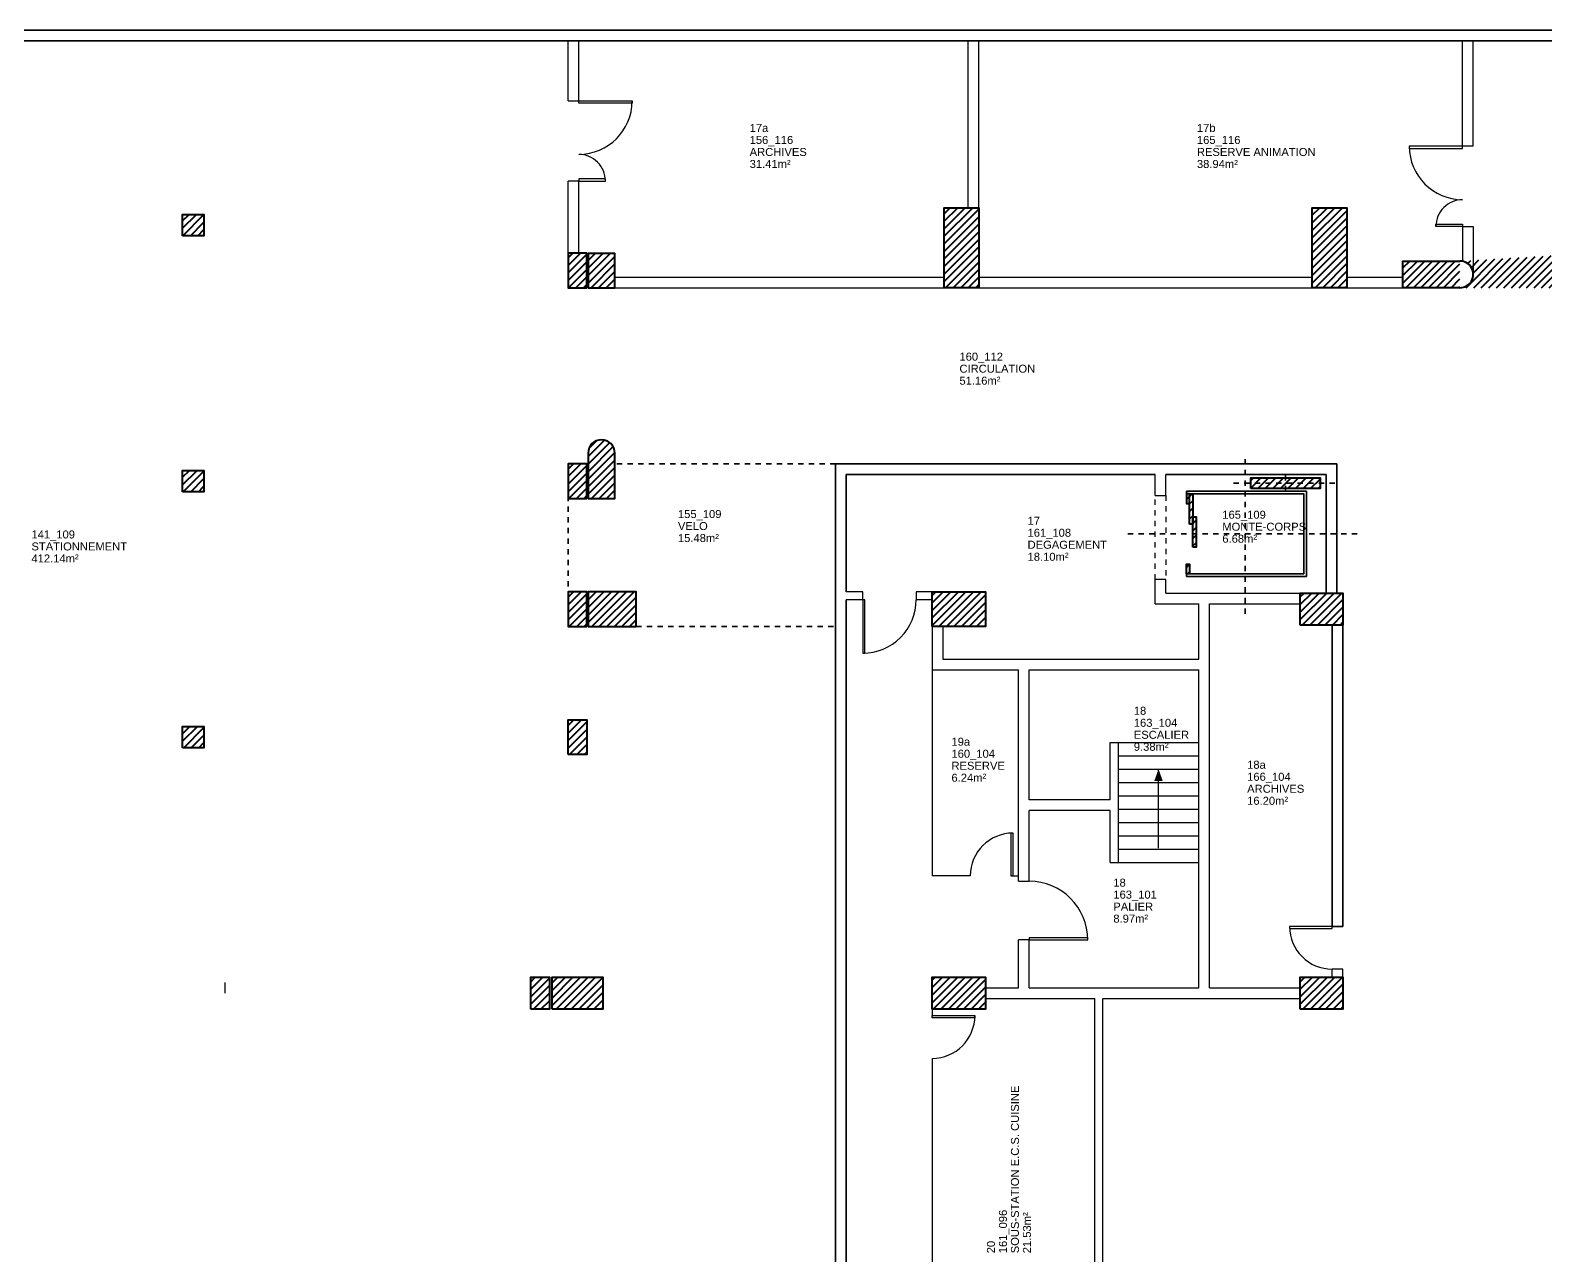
# Model space of a CAD drawing. Header units: metres. Extents: x -8 to 219, y -4 to 118.
# Drawn here: x 142.34 to 170.74, y 95.03 to 118 of the extents above; entities that cross this region are included whole.
import ezdxf

# ---------------------------------------------------------------- set-up
doc = ezdxf.new("R2010")
doc.units = ezdxf.units.M
doc.header["$LTSCALE"] = 0.1
doc.header["$MEASUREMENT"] = 0
doc.linetypes.add('CACHÉ', pattern=[0.25, 0.125, -0.125])
doc.linetypes.add('CONTINU', pattern=[0])
doc.layers.get('0').update_dxf_attribs({"linetype": 'CONTINUOUS'})
for name, color, linetype, lineweight in [('003 Murs porteurs', 7, 'CONTINUOUS', 35), ('A_MURS_STRU', 7, 'CONTINU', 40), ('A_PORT', 7, 'CONTINU', 0)]:
    doc.layers.add(name, color=color, linetype=linetype, lineweight=lineweight)
for name, color, linetype in [('005 Portes', 7, 'CONTINUOUS'), ('A_ACCÈS', 7, 'CONTINUOUS'), ('A_Etiqu_Local', 7, 'CONTINUOUS'), ('A_Etiqu_Local_ancien', 7, 'CONTINUOUS'), ('A_MUR_CLOI', 7, 'CONTINUOUS')]:
    doc.layers.add(name, color=color, linetype=linetype)
doc.styles.add('Attribut', font='arial.ttf')
pattern_1 = [(45, (109.5912127037004, 38.09946662848267), (-0.07071067811865475, 0.07071067811865477), [])]

# ---------------------------------------------------------------- blocks, each defined once
blk = doc.blocks.new('BROCASS-G42')
at = {"layer": '005 Portes', "color": 7, "linetype": 'Continuous'}
blk.add_lwpolyline([(49.650002, 61.429424), (50.450005, 61.429424), (50.450005, 61.389423), (49.650002, 61.389423)], close=True, dxfattribs=at)
at = {"layer": '005 Portes', "color": 3, "linetype": 'Continuous'}
blk.add_arc((49.650002, 61.429417), 0.800999, 270.000001, 359.999983, dxfattribs=at)
blk = doc.blocks.new('BROCASS-G43')
at = {"layer": '005 Portes', "color": 7, "linetype": 'Continuous'}
blk.add_lwpolyline([(51.46520200000001, 62.849998), (52.56520500000001, 62.849998), (52.56520500000001, 62.889999), (51.46520200000001, 62.889999)], close=True, dxfattribs=at)
at = {"layer": '005 Portes', "color": 3, "linetype": 'Continuous'}
blk.add_arc((51.46520200000001, 62.849998), 1.100002, 1.000000002804313e-05, 90.00000300000002, dxfattribs=at)
blk = doc.blocks.new('BROCASS-G44')
at = {"layer": '005 Portes', "color": 7, "linetype": 'Continuous'}
blk.add_lwpolyline([(51.16520300000001, 64.050003), (51.165218, 64.849998), (51.125217, 64.849998), (51.125202, 64.050003)], close=True, dxfattribs=at)
at = {"layer": '005 Portes', "color": 3, "linetype": 'Continuous'}
blk.add_arc((51.165195, 64.050003), 0.800999, 89.998889, 179.998871, dxfattribs=at)
blk = doc.blocks.new('BROCASS-G45')
at = {"layer": '005 Portes', "color": 7, "linetype": 'Continuous'}
blk.add_lwpolyline([(48.34935, 69.224998), (48.34935, 68.224991), (48.38935900000001, 68.224991), (48.38935900000001, 69.224998)], close=True, dxfattribs=at)
at = {"layer": '005 Portes', "color": 3, "linetype": 'Continuous'}
blk.add_arc((48.34935, 69.224998), 1, 270.000001, 1.000000002804313e-05, dxfattribs=at)
blk = doc.blocks.new('BROCASS-G46')
at = {"layer": '005 Portes', "color": 7, "linetype": 'Continuous'}
blk.add_lwpolyline([(43.025005, 78.574997), (44.025013, 78.574997), (44.025013, 78.534988), (43.025005, 78.534988)], close=True, dxfattribs=at)
at = {"layer": '005 Portes', "color": 3, "linetype": 'Continuous'}
blk.add_arc((43.025005, 78.574997), 1, 270.000028, 359.999983, dxfattribs=at)
blk = doc.blocks.new('BROCASS-G47')
at = {"layer": '005 Portes', "color": 7, "linetype": 'Continuous'}
blk.add_lwpolyline([(43.025005, 77.074997), (43.525005, 77.074997), (43.525005, 77.114998), (43.025005, 77.114998)], close=True, dxfattribs=at)
at = {"layer": '005 Portes', "color": 3, "linetype": 'Continuous'}
blk.add_arc((43.025005, 77.074997), 0.5, 359.999983, 90.000009, dxfattribs=at)
blk = doc.blocks.new('BROCASS-G113')
at = {"layer": '005 Portes', "color": 7, "linetype": 'Continuous'}
blk.add_lwpolyline([(57.149998, 63.10100600000001), (56.34999499999999, 63.10100600000001), (56.34999499999999, 63.061005), (57.149998, 63.061005)], close=True, dxfattribs=at)
at = {"layer": '005 Portes', "color": 3, "linetype": 'Continuous'}
blk.add_arc((57.149998, 63.100998), 0.800999, 180.000005, 270.000001, dxfattribs=at)
blk = doc.blocks.new('BROCASS-G116')
at = {"layer": '005 Portes', "color": 7, "linetype": 'Continuous'}
blk.add_lwpolyline([(59.59266700000001, 77.724998), (58.592659, 77.724998), (58.592659, 77.68499), (59.59266700000001, 77.68499)], close=True, dxfattribs=at)
at = {"layer": '005 Portes', "color": 3, "linetype": 'Continuous'}
blk.add_arc((59.59266700000001, 77.724998), 1, 180.000019, 269.999973, dxfattribs=at)
blk = doc.blocks.new('BROCASS-G117')
at = {"layer": '005 Portes', "color": 7, "linetype": 'Continuous'}
blk.add_lwpolyline([(59.59266700000001, 76.224998), (59.09266700000001, 76.224998), (59.09266700000001, 76.264999), (59.59266700000001, 76.264999)], close=True, dxfattribs=at)
at = {"layer": '005 Portes', "color": 3, "linetype": 'Continuous'}
blk.add_arc((59.59266700000001, 76.224998), 0.5, 89.999989, 180.000019, dxfattribs=at)
blk = doc.blocks.new('A_Etiqu_Local')
at = {"style": 'Attribut', "flags": 1}
for tag, p in [('CODE_HOPITAL', (-0.4463429027433705, 1.631968959218598)), ('CODE_SITE', (-0.4463429027433705, 1.406968959218589)), ('CODE_BATIMENT', (-0.4463429027433705, 1.181968959218581)), ('CODE_SECTEUR', (-0.4463429027433705, 0.9569689592185724)), ('CODE_ETAGE', (-0.4463429027433705, 0.731968959218564)), ('NOM_NORMALISE', (-0.4463429027433705, -0.8430310407814957)), ('SECTEUR_ACTIVITE', (-0.4463429027433705, -1.068031040781504)), ('VOLUME', (-0.4463429027433705, -1.518031040781521)), ('SOUS_SECTEUR_ACTIVITE', (-0.4463429027433705, -1.293031040781513)), ('SERVICE', (-0.4463429027433705, -1.74303104078153)), ('CODE_UG', (-0.4463429027433705, -1.968031040781538)), ('CODE_UA', (-0.4463429027433705, -2.193031040781547)), ('CODE_POLE', (-0.4463429027433705, -2.418031040781556)), ('OCCUPANT_EXTERNE', (-0.4463429027433705, -2.643031040781564)), ('DISPONIBILITE', (-0.4463429027433705, -2.868031040781573)), ('ACCES_HANDICAPES', (-0.4463429027433705, -3.093031040781581)), ('NATURE_SOL', (-0.4463429027433705, -3.31803104078159)), ('RISQUE_LABORATOIRE', (-0.4463429027433705, -3.543031040781598)), ('AMIANTE', (-0.4463429027433705, -3.768031040781606))]:
    blk.add_attdef(tag, p, '', height=0.1499999999999702, dxfattribs=at)
at = {"layer": 'A_Etiqu_Local', "style": 'Attribut'}
for tag, p in [('CODE_PIECE', (-0.4463429027433705, 0.2819689592185469)), ('NOM_USAGE', (-0.4463429027433705, 0.05696895921853837)), ('SURFACE', (-0.4463429027433705, -0.1680310407814702))]:
    blk.add_attdef(tag, p, '', height=0.1499999999999702, dxfattribs=at)
at = {"layer": 'A_Etiqu_Local_ancien', "style": 'Attribut'}
blk.add_attdef('CODE_PIECE_ANCIEN', (-0.4463429027433705, 0.5069689592185554), '', height=0.1499999999999702, dxfattribs=at)

msp = doc.modelspace()

# ---------------------------------------------------------------- hatches: boundary and pattern name
at = {"layer": 'A_MURS_STRU', "linetype": 'Continuous'}
h = msp.add_hatch(dxfattribs=at)
h.set_pattern_fill('ANSI31', color=8, scale=0.8, style=0)
h.set_pattern_definition(pattern_1)
h.paths.add_polyline_path([(145.1912107037004, 114.1494679270731), (145.1912107037004, 114.5494699270731), (145.5912127037004, 114.5494699270731), (145.5912127037004, 114.1494679270731)])
h.paths.add_polyline_path([(140.7912117037004, 114.1494679270731), (140.7912117037004, 114.5494699270731), (141.1912127037004, 114.5494699270731), (141.1912127037004, 114.1494679270731)])
h.paths.add_polyline_path([(145.1912107037004, 109.3494649270731), (145.1912107037004, 109.7494669270731), (145.5912127037004, 109.7494669270731), (145.5912127037004, 109.3494649270731)])
h.paths.add_polyline_path([(140.7912137037004, 109.3494649270731), (140.7912137037004, 109.7494669270731), (141.1912147037004, 109.7494669270731), (141.1912147037004, 109.3494649270731)])
h.paths.add_polyline_path([(145.1912107037004, 104.5494699270731), (145.1912107037004, 104.9494709270731), (145.5912127037004, 104.9494709270731), (145.5912127037004, 104.5494699270731)])
h.paths.add_polyline_path([(140.7912137037004, 104.5494699270731), (140.7912137037004, 104.9494709270731), (141.1912147037004, 104.9494709270731), (141.1912147037004, 104.5494699270731)])
h = msp.add_hatch(dxfattribs=at)
h.set_pattern_fill('ANSI31', color=8, scale=0.8, style=0)
h.set_pattern_definition(pattern_1)
h.paths.add_polyline_path([(159.4662127037004, 113.1744699270731), (159.4662127037004, 114.6744619270731), (160.1162067037004, 114.6744619270731), (160.1162067037004, 113.1744699270731)])
h.paths.add_polyline_path([(152.7662157037005, 113.1744699270731), (152.7662157037005, 113.8244629270731), (152.4162177037005, 113.8244629270731), (152.4162177037005, 113.1744699270731)])
h.paths.add_polyline_path([(152.4162137037004, 104.4244699270731), (152.4162137037004, 105.0744629270731), (152.7662117037004, 105.0744629270731), (152.7662117037004, 104.4244699270731)])
h.paths.add_polyline_path([(153.6912147037004, 106.8244709270731), (153.6912147037004, 107.4744649270731), (152.7912177037005, 107.4744649270731), (152.7912177037005, 106.8244709270731)])
h.paths.add_polyline_path([(152.7662157037005, 106.8244709270731), (152.7662157037005, 107.4744649270731), (152.4162177037005, 107.4744649270731), (152.4162177037005, 106.8244709270731)])
h.paths.add_polyline_path([(159.2412107037004, 106.8244709270731), (159.2412107037004, 107.4744649270731), (160.2412147037005, 107.4744649270731), (160.2412147037005, 106.8244709270731)])
h.paths.add_polyline_path([(152.7662157037005, 109.2244649270731), (152.7662157037005, 109.8744589270731), (152.4162177037005, 109.8744589270731), (152.4162177037005, 109.2244649270731)])
h.paths.add_polyline_path([(151.7162127037004, 99.64946392707313), (151.7162127037004, 100.2494629270731), (152.0662107037004, 100.2494629270731), (152.0662107037004, 99.64946392707313)])
h.paths.add_polyline_path([(152.1162107037004, 99.64946392707313), (152.1162107037004, 100.2494629270731), (153.0662107037004, 100.2494629270731), (153.0662107037004, 99.64946392707313)])
h.paths.add_polyline_path([(159.2412147037005, 99.64946392707313), (159.2412147037005, 100.2494629270731), (160.2412177037004, 100.2494629270731), (160.2412177037004, 99.64946392707313)])
h.paths.add_polyline_path([(152.7912177037005, 113.8244629270731), (152.7912177037005, 113.1744699270731), (153.2912097037004, 113.1744699270731), (153.2912097037004, 113.8244629270731)])
edge = h.paths.add_edge_path()
edge.add_arc((153.0412137037004, 110.0744559270731), 0.249996, 1.000000019220671e-05, 180.0000050000001)
edge.add_line((152.7912177037005, 110.0744559270731), (152.7912177037005, 109.2244649270731))
edge.add_line((152.7912177037005, 109.2244649270731), (153.2912097037004, 109.2244649270731))
edge.add_line((153.2912097037004, 109.2244649270731), (153.2912097037004, 110.0744559270731))
h = msp.add_hatch(dxfattribs=at)
h.set_pattern_fill('ANSI31', color=8, scale=0.8, style=0)
h.set_pattern_definition(pattern_1)
h.paths.add_polyline_path([(185.0378907037004, 114.4862299270731), (184.9647557037005, 113.8907169270731), (185.1632797037005, 113.8663409270731), (185.1876557037004, 114.0648349270731), (185.3861427037004, 114.0404749270731), (185.4105257037004, 114.2389759270731), (185.2120317037004, 114.2633599270731), (185.2363927037005, 114.4618689270731)])
h.paths.add_polyline_path([(183.7216907037004, 103.7667549270731), (183.6485777037005, 103.1712269270731), (183.8470947037004, 103.1468439270731), (183.8714557037004, 103.3453599270731), (184.0699647037004, 103.3209769270731), (184.0943407037005, 103.5195009270731), (183.8958317037004, 103.5438619270731), (183.9202147037005, 103.7423789270731)])
h.paths.add_polyline_path([(184.1604187037005, 107.3399049270731), (184.0872987037004, 106.7443849270731), (184.2858237037004, 106.7200089270731), (184.3101837037004, 106.9185109270731), (184.5086927037004, 106.8941349270731), (184.5330687037005, 107.0926519270731), (184.3345597037004, 107.1170199270731), (184.3589437037004, 107.3155369270731)])
h.paths.add_polyline_path([(184.5991477037005, 110.9130639270731), (184.5260267037004, 110.3175439270731), (184.7245517037005, 110.2931749270731), (184.7489197037004, 110.4916689270731), (184.9474137037004, 110.4673089270731), (184.9717977037004, 110.6658099270731), (184.7732887037004, 110.6901859270731), (184.7976717037004, 110.8886949270731)])
h.paths.add_polyline_path([(173.3912117037004, 113.1744699270731), (173.3912117037004, 113.8244629270731), (174.2912097037004, 113.8244629270731), (174.2912097037004, 113.1744699270731)], flags=17)
h.paths.add_polyline_path([(166.3662107037004, 113.1744699270731), (166.3662107037004, 114.6744619270731), (167.0162047037005, 114.6744619270731), (167.0162047037005, 113.1744699270731)])
h.paths.add_polyline_path([(165.2116657037004, 109.4085999270731), (165.2116657037004, 109.6086049270731), (166.5116687037005, 109.6086049270731), (166.5116687037005, 109.4085999270731)])
h.paths.add_polyline_path([(164.1275897037004, 108.3075489270731), (164.1275897037004, 108.8775559270731), (164.1875877037004, 108.8775559270731), (164.1875877037004, 108.3075489270731)])
h.paths.add_polyline_path([(173.3912117037004, 106.8244709270731), (173.3912117037004, 107.4744649270731), (174.2912097037004, 107.4744649270731), (174.2912097037004, 106.8244709270731)])
h.paths.add_polyline_path([(174.3162107037004, 106.8244709270731), (174.3162107037004, 107.4744649270731), (174.6662097037004, 107.4744649270731), (174.6662097037004, 106.8244709270731)])
h.paths.add_polyline_path([(166.1412077037004, 106.8494649270731), (166.1412077037004, 107.4494709270731), (166.9412107037004, 107.4494709270731), (166.9412107037004, 106.8494649270731)])
h.paths.add_polyline_path([(178.3162107037004, 106.8244709270731), (178.3162107037004, 107.4744649270731), (178.6662097037004, 107.4744649270731), (178.6662097037004, 106.8244709270731)])
h.paths.add_polyline_path([(182.8442417037004, 96.62041892707313), (182.7711217037004, 96.02489492707312), (182.9696227037005, 96.00051892707313), (182.9940067037004, 96.19902492707311), (183.1925077037004, 96.17465292707311), (183.2168687037004, 96.37316992707312), (183.0183827037004, 96.39754192707312), (183.0427587037004, 96.59604692707313)])
h.paths.add_polyline_path([(183.2829627037004, 100.1935929270731), (183.2098497037004, 99.59806492707312), (183.4083667037004, 99.57369292707313), (183.4327277037004, 99.77219792707311), (183.6312367037004, 99.74782592707314), (183.6556127037005, 99.94633892707313), (183.4571107037004, 99.97071092707313), (183.4814867037005, 100.1692169270731)])
h.paths.add_polyline_path([(174.3412127037004, 99.97446092707312), (174.3412127037004, 100.2744599270731), (174.6662097037004, 100.2744599270731), (174.6662097037004, 99.97446092707312)])
h.paths.add_polyline_path([(178.3162107037004, 99.62446692707312), (178.3162107037004, 100.2744599270731), (178.6662097037004, 100.2744599270731), (178.6662097037004, 99.62446692707312)])
h.paths.add_polyline_path([(174.3412127037004, 99.62446692707312), (174.3412127037004, 99.92446592707313), (174.6662097037004, 99.92446592707313), (174.6662097037004, 99.62446692707312)])
h.paths.add_polyline_path([(173.3912117037004, 99.62446692707312), (173.3912117037004, 100.2744599270731), (174.2912097037004, 100.2744599270731), (174.2912097037004, 99.62446692707312)])
h.paths.add_polyline_path([(166.1412077037004, 99.64946392707313), (166.1412077037004, 100.2494629270731), (166.9412107037004, 100.2494629270731), (166.9412107037004, 99.64946392707313)])
h.paths.add_polyline_path([(164.0075947037004, 109.3119589270731), (164.0075947037004, 109.1319659270731), (164.0675917037004, 109.1319659270731), (164.0675917037004, 109.3119589270731)])
h.paths.add_polyline_path([(164.0075947037004, 107.8119589270731), (164.0075947037004, 107.9919519270731), (164.0675917037004, 107.9919519270731), (164.0675917037004, 107.8119589270731)])
h.paths.add_polyline_path([(164.0675917037004, 108.7419519270731), (164.0675917037004, 109.3119589270731), (164.1275897037004, 109.3119589270731), (164.1275897037004, 108.7419519270731)])
edge = h.paths.add_edge_path()
edge.add_line((169.1338837037004, 113.1744769270731), (168.0662107037004, 113.1744699270731))
edge.add_line((168.0662107037004, 113.1744699270731), (168.0662107037004, 113.6744619270731))
edge.add_line((168.0662107037004, 113.6744619270731), (169.1338837037004, 113.6744619270731))
edge.add_line((174.6162067037004, 113.9994669270731), (174.6162067037004, 113.1744699270731))
edge.add_line((174.6162067037004, 113.1744699270731), (174.5662037037004, 113.1744699270731))
edge.add_arc((169.1338837037004, 113.4244699270731), 0.249996, 270.0000009999998, 450.0000030000002)

# ---------------------------------------------------------------- linework, layer by layer
at = {"layer": '003 Murs porteurs', "color": 8, "linetype": 'Continuous'}
for p, q in [((136.5278597037004, 117.9994669270731), (185.4692567037004, 117.9994669270731)), ((136.5912127037004, 117.7994539270731), (174.3662067037004, 117.7994539270731)), ((166.8272087037004, 109.8744589270731), (157.4272147037004, 109.8744589270731)), ((157.4272147037004, 92.72446892707313), (157.4272147037004, 109.8744589270731)), ((163.4239727037004, 109.6744539270731), (157.6272157037004, 109.6744539270731)), ((157.6272157037004, 107.4744649270731), (157.6272157037004, 109.6744539270731)), ((166.6272077037004, 109.6744539270731), (163.6239737037004, 109.6744539270731)), ((166.6272077037004, 109.6744539270731), (166.6272077037004, 107.4494709270731)), ((166.8272087037004, 109.8744589270731), (166.8272087037004, 107.4494709270731)), ((164.0075947037004, 109.3619619270731), (166.2575907037004, 109.3619619270731)), ((164.0075947037004, 109.3619619270731), (164.0075947037004, 109.3119589270731)), ((166.2575907037004, 109.3619619270731), (166.2575907037004, 107.7619559270731)), ((164.0075947037004, 107.7619559270731), (164.0075947037004, 107.8119589270731)), ((164.0075947037004, 107.7619559270731), (166.2575907037004, 107.7619559270731)), ((166.7412107037004, 101.2004709270731), (166.7412107037004, 106.8494649270731)), ((166.9412107037004, 101.2004709270731), (166.9412107037004, 106.8494649270731)), ((166.9412107037004, 101.2004709270731), (166.7412107037004, 101.2004709270731))]:
    msp.add_line(p, q, dxfattribs=at)
at = {"layer": '003 Murs porteurs', "color": 8, "linetype": 'CACHÉ'}
for p, q in [((165.1075927037004, 107.0619589270731), (165.1075927037004, 110.0619589270731)), ((152.4162177037005, 109.8744589270731), (152.4162177037005, 106.8244709270731)), ((157.4272147037004, 109.8744589270731), (153.2412217037004, 109.8744589270731)), ((165.8616637037005, 109.6586079270731), (165.8616637037005, 109.3585969270731)), ((164.8866647037004, 109.5086069270731), (166.8726687037004, 109.5086069270731)), ((162.9075957037005, 108.5619589270731), (167.3075897037004, 108.5619589270731)), ((153.6912147037004, 106.8244709270731), (157.4272147037004, 106.8244709270731))]:
    msp.add_line(p, q, dxfattribs=at)
at = {"layer": '003 Murs porteurs', "color": 8, "linetype": 'Continuous'}
for points in [[(164.0075947037004, 109.3119589270731), (166.2075917037004, 109.3119589270731), (166.2075917037004, 107.8119589270731), (164.0075947037004, 107.8119589270731)], [(157.6272157037004, 92.57446692707313), (157.6272157037004, 107.3244629270731)]]:
    msp.add_lwpolyline(points, dxfattribs=at)
at = {"layer": 'A_ACCÈS', "color": 8}
for p, q in [((162.7269317037004, 104.6494599270731), (164.2412147037005, 104.6494599270731)), ((162.7269317037004, 104.3994599270731), (164.2412147037005, 104.3994599270731)), ((162.7269317037004, 104.1494599270731), (164.2412147037005, 104.1494599270731)), ((163.4840732037137, 102.667710493296), (163.4840732037136, 104.1494599270731)), ((162.7269317037004, 103.8994599270731), (164.2412147037005, 103.8994599270731)), ((162.7269317037004, 103.6494599270731), (164.2412147037005, 103.6494599270731)), ((162.7269317037004, 103.3994599270731), (164.2412147037005, 103.3994599270731)), ((162.7269317037004, 103.1497269270731), (164.2412147037005, 103.1497269270731)), ((162.7269317037004, 102.8997269270731), (164.2412147037005, 102.8997269270731)), ((162.7269317037004, 102.6497269270731), (164.2412147037005, 102.6497269270731)), ((162.7269317037004, 102.3997269270731), (164.2412147037005, 102.3997269270731))]:
    msp.add_line(p, q, dxfattribs=at)
msp.add_lwpolyline([(163.4840732037005, 104.1494599270731, 0, 0.1613550585383492, 0), (163.4841362912223, 103.9247405355157, 0.1613550585383492, 0.1613550585383492, 0)], format="xyseb", dxfattribs=at)
at = {"layer": 'A_MUR_CLOI', "color": 8, "linetype": 'Continuous'}
for p, q in [((152.4162177037004, 116.6744619270731), (152.4162177037004, 117.7994539270731)), ((152.6162177037004, 116.6744619270731), (152.6162177037004, 117.7994539270731)), ((159.9162057037004, 114.6744619270731), (159.9162057037004, 117.7994539270731)), ((160.1162067037004, 114.6744619270731), (160.1162067037004, 117.7994539270731)), ((169.1838797037005, 115.8244629270731), (169.1838797037005, 117.7994539270731)), ((169.3838797037004, 115.8244629270731), (169.3838797037004, 117.7994539270731)), ((152.4162177037004, 116.6744619270731), (152.6162177037004, 116.6744619270731)), ((169.3838797037004, 115.8244629270731), (169.1838797037005, 115.8244629270731)), ((152.6162177037004, 115.1744619270731), (152.4162177037004, 115.1744619270731)), ((152.4162177037004, 113.8244629270731), (152.4162177037004, 115.1744619270731)), ((152.6162177037004, 113.8244629270731), (152.6162177037004, 115.1744619270731)), ((169.1838797037005, 114.3244629270731), (169.3838797037004, 114.3244629270731)), ((169.1838797037005, 114.3244629270731), (169.1838797037005, 113.6744619270731)), ((169.3838797037004, 114.3244629270731), (169.3838797037004, 113.4244699270731)), ((153.2912097037004, 113.3744669270731), (159.4662127037004, 113.3744669270731)), ((160.1162067037004, 113.3744669270731), (166.3662107037004, 113.3744669270731)), ((167.0162047037005, 113.3744669270731), (168.0662107037004, 113.3744669270731)), ((153.2912097037004, 113.1744699270731), (159.4662127037004, 113.1744699270731)), ((160.1162067037004, 113.1744699270731), (166.3662107037004, 113.1744699270731)), ((167.0162047037005, 113.1744699270731), (168.0662107037004, 113.1744699270731)), ((163.4239727037004, 109.2816849270731), (163.4239727037004, 109.6744539270731)), ((163.6239737037004, 109.2816849270731), (163.6239737037004, 109.6744539270731)), ((163.4239727037004, 109.2816849270731), (163.6239737037004, 109.2816849270731)), ((163.6239737037004, 107.7018669270731), (163.4239727037004, 107.7018669270731)), ((163.4239727037004, 107.2494669270731), (163.4239727037004, 107.7018669270731)), ((163.6239737037004, 107.4494709270731), (163.6239737037004, 107.7018669270731)), ((157.9405627037004, 107.4744649270731), (157.6272157037004, 107.4744649270731)), ((157.9405627037004, 107.3244629270731), (157.9405627037004, 107.4744649270731)), ((159.2412107037004, 107.4744649270731), (158.9405627037004, 107.4744649270731)), ((158.9405627037004, 107.4744649270731), (158.9405627037004, 107.3244629270731)), ((163.6239737037004, 107.4494709270731), (166.1412077037004, 107.4494709270731)), ((157.9405627037004, 107.3244629270731), (157.6272157037004, 107.3244629270731)), ((159.2412107037004, 107.3244629270731), (158.9405627037004, 107.3244629270731)), ((163.4239727037004, 107.2494669270731), (164.2412107037004, 107.2494669270731)), ((164.2412107037004, 106.2135399270731), (164.2412107037004, 107.2494669270731)), ((164.4412107037004, 100.0494619270731), (164.4412107037004, 107.2494669270731)), ((164.4412107037004, 107.2494669270731), (166.1412077037004, 107.2494669270731)), ((159.2412107037004, 106.8244709270731), (159.2412107037004, 102.1494829270731)), ((159.4412107037004, 106.8244709270731), (159.4412107037004, 106.2135399270731)), ((159.2412107037004, 106.0135349270731), (160.8564147037004, 106.0135349270731)), ((159.4412107037004, 106.2135399270731), (164.2412107037004, 106.2135399270731)), ((160.8564147037004, 102.0494659270731), (160.8564147037004, 106.0135349270731)), ((161.0564147037005, 106.0135349270731), (164.2412107037004, 106.0135349270731)), ((161.0564147037005, 103.5752569270731), (161.0564147037005, 106.0135349270731)), ((164.2412107037004, 100.0494619270731), (164.2412107037004, 106.0135349270731)), ((162.5769347037004, 103.5752569270731), (161.0564147037005, 103.5752569270731)), ((162.5769347037004, 103.3752519270731), (161.0564147037005, 103.3752519270731)), ((161.0564147037005, 102.0494659270731), (161.0564147037005, 103.3752519270731)), ((162.5769347037004, 102.3997269270731), (162.7269317037004, 102.3997269270731)), ((159.9554097037004, 102.1494829270731), (159.2412107037004, 102.1494829270731)), ((160.7564157037004, 102.1494679270731), (160.8564147037004, 102.1494679270731)), ((160.8564147037004, 102.0494659270731), (161.0564147037005, 102.0494659270731)), ((160.8564147037004, 100.0494619270731), (160.8564147037004, 100.9494629270731)), ((161.0564147037005, 100.9494629270731), (160.8564147037004, 100.9494629270731)), ((161.0564147037005, 100.0494619270731), (161.0564147037005, 100.9494629270731)), ((166.7412107037004, 100.2494629270731), (166.7412107037004, 100.3994639270731)), ((166.9412107037004, 100.3994639270731), (166.7412107037004, 100.3994639270731)), ((166.9412107037004, 100.2494629270731), (166.9412107037004, 100.3994639270731)), ((145.9912107037004, 99.94946292707311), (145.9912107037004, 100.1494639270731)), ((160.2412177037004, 100.0494619270731), (160.8564147037004, 100.0494619270731)), ((161.0564147037005, 100.0494619270731), (164.2412107037004, 100.0494619270731)), ((164.4412107037004, 100.0494619270731), (166.1412077037004, 100.0494619270731)), ((160.2412177037004, 99.84946492707311), (162.2914427037005, 99.84946492707311)), ((162.2914427037005, 92.72446892707313), (162.2914427037005, 99.84946492707311)), ((162.4414437037005, 99.84946492707311), (166.1412077037004, 99.84946492707311)), ((162.4414437037005, 92.72446892707313), (162.4414437037005, 99.84946492707311)), ((159.2412147037005, 99.64946392707313), (159.2412147037005, 99.52888892707313)), ((159.2412147037005, 98.72788292707313), (159.2412147037005, 92.72446892707313))]:
    msp.add_line(p, q, dxfattribs=at)
at = {"layer": 'A_MUR_CLOI', "color": 8, "linetype": 'CACHÉ'}
for p, q in [((163.4239727037004, 107.7018669270731), (163.4239727037004, 109.2816849270731)), ((163.6239737037004, 109.2816849270731), (163.6239737037004, 107.7018669270731))]:
    msp.add_line(p, q, dxfattribs=at)
at = {"layer": 'A_MUR_CLOI', "color": 8, "linetype": 'Continuous'}
for points in [[(162.5769347037004, 103.5752569270731), (162.5769347037004, 104.6494599270731), (162.7269317037004, 104.6494599270731), (162.7269317037004, 102.3997269270731)], [(162.5769347037004, 102.3997269270731), (162.5769347037004, 103.3752519270731)]]:
    msp.add_lwpolyline(points, dxfattribs=at)
at = {"layer": 'A_MURS_STRU', "color": 8, "linetype": 'Continuous'}
msp.add_line((152.7912177037004, 113.8244629270731), (153.2912097037004, 113.8244629270731), dxfattribs=at)
for points in [[(145.1912107037004, 114.1494679270731), (145.1912107037004, 114.5494699270731), (145.5912127037004, 114.5494699270731), (145.5912127037004, 114.1494679270731)], [(159.4662127037004, 113.1744699270731), (159.4662127037004, 114.6744619270731), (160.1162067037004, 114.6744619270731), (160.1162067037004, 113.1744699270731)], [(166.3662107037004, 113.1744699270731), (166.3662107037004, 114.6744619270731), (167.0162047037005, 114.6744619270731), (167.0162047037005, 113.1744699270731)], [(152.7662157037005, 113.1744699270731), (152.7662157037005, 113.8244629270731), (152.4162177037005, 113.8244629270731), (152.4162177037005, 113.1744699270731)], [(145.1912107037004, 109.3494649270731), (145.1912107037004, 109.7494669270731), (145.5912127037004, 109.7494669270731), (145.5912127037004, 109.3494649270731)], [(152.7662157037005, 109.2244649270731), (152.7662157037005, 109.8744589270731), (152.4162177037005, 109.8744589270731), (152.4162177037005, 109.2244649270731)], [(165.2116657037004, 109.4085999270731), (165.2116657037004, 109.6086049270731), (166.5116687037005, 109.6086049270731), (166.5116687037005, 109.4085999270731)], [(164.0075947037004, 109.3119589270731), (164.0075947037004, 109.1319659270731), (164.0675917037004, 109.1319659270731), (164.0675917037004, 109.3119589270731)], [(164.0675917037004, 108.7419519270731), (164.0675917037004, 109.3119589270731), (164.1275897037004, 109.3119589270731), (164.1275897037004, 108.7419519270731)], [(164.1275897037004, 108.3075489270731), (164.1275897037004, 108.8775559270731), (164.1875877037004, 108.8775559270731), (164.1875877037004, 108.3075489270731)], [(164.0075947037004, 107.8119589270731), (164.0075947037004, 107.9919519270731), (164.0675917037004, 107.9919519270731), (164.0675917037004, 107.8119589270731)], [(152.7662157037005, 106.8244709270731), (152.7662157037005, 107.4744649270731), (152.4162177037005, 107.4744649270731), (152.4162177037005, 106.8244709270731)], [(153.6912147037004, 106.8244709270731), (153.6912147037004, 107.4744649270731), (152.7912177037005, 107.4744649270731), (152.7912177037005, 106.8244709270731)], [(159.2412107037004, 106.8244709270731), (159.2412107037004, 107.4744649270731), (160.2412147037005, 107.4744649270731), (160.2412147037005, 106.8244709270731)], [(166.1412077037004, 106.8494649270731), (166.1412077037004, 107.4494709270731), (166.9412107037004, 107.4494709270731), (166.9412107037004, 106.8494649270731)], [(145.1912107037004, 104.5494699270731), (145.1912107037004, 104.9494709270731), (145.5912127037004, 104.9494709270731), (145.5912127037004, 104.5494699270731)], [(152.4162137037004, 104.4244699270731), (152.4162137037004, 105.0744629270731), (152.7662117037004, 105.0744629270731), (152.7662117037004, 104.4244699270731)], [(151.7162127037004, 99.64946392707313), (151.7162127037004, 100.2494629270731), (152.0662107037004, 100.2494629270731), (152.0662107037004, 99.64946392707313)], [(152.1162107037004, 99.64946392707313), (152.1162107037004, 100.2494629270731), (153.0662107037004, 100.2494629270731), (153.0662107037004, 99.64946392707313)], [(159.2412147037005, 99.64946392707313), (159.2412147037005, 100.2494629270731), (160.2412177037004, 100.2494629270731), (160.2412177037004, 99.64946392707313)], [(166.1412077037004, 99.64946392707313), (166.1412077037004, 100.2494629270731), (166.9412107037004, 100.2494629270731), (166.9412107037004, 99.64946392707313)]]:
    msp.add_lwpolyline(points, close=True, dxfattribs=at)
for points in [[(152.7912177037005, 113.8244629270731), (152.7912177037005, 113.1744699270731), (153.2912097037004, 113.1744699270731), (153.2912097037004, 113.8244629270731)], [(169.1338837037004, 113.1744769270731), (168.0662107037004, 113.1744699270731), (168.0662107037004, 113.6744619270731), (169.1338837037004, 113.6744619270731)], [(152.7912177037005, 110.0744559270731), (152.7912177037005, 109.2244649270731), (153.2912097037004, 109.2244649270731), (153.2912097037004, 110.0744559270731)]]:
    msp.add_lwpolyline(points, dxfattribs=at)
for centre, start, end in [((169.1338837037004, 113.4244699270731), 270.0000009999998, 90.00000300000016), ((153.0412137037004, 110.0744559270731), 1.000000019220671e-05, 180.0000050000001)]:
    msp.add_arc(centre, 0.249996, start, end, dxfattribs=at)

# ---------------------------------------------------------------- block references
at = {"layer": 'A_Etiqu_Local', "color": 8}
ref = msp.add_blockref('A_Etiqu_Local', (156.2662117037008, 115.5869604270731), dxfattribs=at)
ref.add_attrib('CODE_PIECE', '156_116', (155.8198688009575, 115.8689293862917), dxfattribs={"height": 0.1499999999999702, "style": 'Attribut'})
ref.add_attrib('CODE_PIECE_ANCIEN', '17a', (155.8198688009575, 116.0939293862917), dxfattribs={"layer": 'A_Etiqu_Local_ancien', "height": 0.1499999999999702, "style": 'Attribut'})
ref.add_attrib('NOM_USAGE', 'ARCHIVES', (155.8198688009575, 115.6439293862916), dxfattribs={"height": 0.1499999999999702, "style": 'Attribut'})
ref.add_attrib('SURFACE', '31.41m²', (155.8198688009575, 115.4189293862916), dxfattribs={"height": 0.1499999999999702, "style": 'Attribut'})
ref = msp.add_blockref('A_Etiqu_Local', (164.650043203701, 115.5869604270731), dxfattribs=at)
ref.add_attrib('CODE_PIECE', '165_116', (164.2037003009576, 115.8689293862917), dxfattribs={"height": 0.1499999999999702, "style": 'Attribut'})
ref.add_attrib('CODE_PIECE_ANCIEN', '17b', (164.2037003009576, 116.0939293862917), dxfattribs={"layer": 'A_Etiqu_Local_ancien', "height": 0.1499999999999702, "style": 'Attribut'})
ref.add_attrib('NOM_USAGE', 'RESERVE ANIMATION', (164.2037003009576, 115.6439293862916), dxfattribs={"height": 0.1499999999999702, "style": 'Attribut'})
ref.add_attrib('SURFACE', '38.94m²', (164.2037003009576, 115.4189293862916), dxfattribs={"height": 0.1499999999999702, "style": 'Attribut'})
ref = msp.add_blockref('A_Etiqu_Local', (160.1983819547918, 111.524466427074), dxfattribs=at)
ref.add_attrib('CODE_PIECE', '160_112', (159.7520390520485, 111.8064353862925), dxfattribs={"height": 0.1499999999999702, "style": 'Attribut'})
ref.add_attrib('NOM_USAGE', 'CIRCULATION', (159.7520390520485, 111.5814353862925), dxfattribs={"height": 0.1499999999999702, "style": 'Attribut'})
ref.add_attrib('SURFACE', '51.16m²', (159.7520390520485, 111.3564353862925), dxfattribs={"height": 0.1499999999999702, "style": 'Attribut'})
ref = msp.add_blockref('A_Etiqu_Local', (154.921716203701, 108.5744614271201), dxfattribs=at)
ref.add_attrib('CODE_PIECE', '155_109', (154.4753733009576, 108.8564303863386), dxfattribs={"height": 0.1499999999999702, "style": 'Attribut'})
ref.add_attrib('NOM_USAGE', 'VELO', (154.4753733009576, 108.6314303863386), dxfattribs={"height": 0.1499999999999702, "style": 'Attribut'})
ref.add_attrib('SURFACE', '15.48m²', (154.4753733009576, 108.4064303863386), dxfattribs={"height": 0.1499999999999702, "style": 'Attribut'})
ref = msp.add_blockref('A_Etiqu_Local', (161.4754954921826, 108.2238179042926), dxfattribs=at)
ref.add_attrib('CODE_PIECE', '161_108', (161.0291525894392, 108.5057868635111), dxfattribs={"height": 0.1499999999999702, "style": 'Attribut'})
ref.add_attrib('CODE_PIECE_ANCIEN', '17', (161.0291525894392, 108.7307868635111), dxfattribs={"layer": 'A_Etiqu_Local_ancien', "height": 0.1499999999999702, "style": 'Attribut'})
ref.add_attrib('NOM_USAGE', 'DEGAGEMENT', (161.0291525894392, 108.2807868635111), dxfattribs={"height": 0.1499999999999702, "style": 'Attribut'})
ref.add_attrib('SURFACE', '18.10m²', (161.0291525894392, 108.0557868635111), dxfattribs={"height": 0.1499999999999702, "style": 'Attribut'})
ref = msp.add_blockref('A_Etiqu_Local', (165.1255907037008, 108.5619624270731), dxfattribs=at)
ref.add_attrib('CODE_PIECE', '165_109', (164.6792478009575, 108.8439313862917), dxfattribs={"height": 0.1499999999999702, "style": 'Attribut'})
ref.add_attrib('NOM_USAGE', 'MONTE-CORPS', (164.6792478009575, 108.6189313862917), dxfattribs={"height": 0.1499999999999702, "style": 'Attribut'})
ref.add_attrib('SURFACE', '6.68m²', (164.6792478009575, 108.3939313862917), dxfattribs={"height": 0.1499999999999702, "style": 'Attribut'})
ref = msp.add_blockref('A_Etiqu_Local', (142.8034383877661, 108.1919501068552), dxfattribs=at)
ref.add_attrib('CODE_PIECE', '141_109', (142.3570954850227, 108.4739190660737), dxfattribs={"height": 0.1499999999999702, "style": 'Attribut'})
ref.add_attrib('NOM_USAGE', 'STATIONNEMENT', (142.3570954850227, 108.2489190660737), dxfattribs={"height": 0.1499999999999702, "style": 'Attribut'})
ref.add_attrib('SURFACE', '412.14m²', (142.3570954850227, 108.0239190660737), dxfattribs={"height": 0.1499999999999702, "style": 'Attribut'})
ref = msp.add_blockref('A_Etiqu_Local', (163.4668813174368, 104.661509388139), dxfattribs=at)
ref.add_attrib('CODE_PIECE', '163_104', (163.0205384146934, 104.9434783473575), dxfattribs={"height": 0.1499999999999702, "style": 'Attribut'})
ref.add_attrib('CODE_PIECE_ANCIEN', '18', (163.0205384146934, 105.1684783473575), dxfattribs={"layer": 'A_Etiqu_Local_ancien', "height": 0.1499999999999702, "style": 'Attribut'})
ref.add_attrib('NOM_USAGE', 'ESCALIER', (163.0205384146934, 104.7184783473575), dxfattribs={"height": 0.1499999999999702, "style": 'Attribut'})
ref.add_attrib('SURFACE', '9.38m²', (163.0205384146934, 104.4934783473575), dxfattribs={"height": 0.1499999999999702, "style": 'Attribut'})
ref = msp.add_blockref('A_Etiqu_Local', (160.0488127037009, 104.0815014270734), dxfattribs=at)
ref.add_attrib('CODE_PIECE', '160_104', (159.6024698009576, 104.3634703862919), dxfattribs={"height": 0.1499999999999702, "style": 'Attribut'})
ref.add_attrib('CODE_PIECE_ANCIEN', '19a', (159.6024698009576, 104.5884703862919), dxfattribs={"layer": 'A_Etiqu_Local_ancien', "height": 0.1499999999999702, "style": 'Attribut'})
ref.add_attrib('NOM_USAGE', 'RESERVE', (159.6024698009576, 104.1384703862919), dxfattribs={"height": 0.1499999999999702, "style": 'Attribut'})
ref.add_attrib('SURFACE', '6.24m²', (159.6024698009576, 103.9134703862919), dxfattribs={"height": 0.1499999999999702, "style": 'Attribut'})
ref = msp.add_blockref('A_Etiqu_Local', (165.591210703701, 103.6494644270731), dxfattribs=at)
ref.add_attrib('CODE_PIECE', '166_104', (165.1448678009576, 103.9314333862916), dxfattribs={"height": 0.1499999999999702, "style": 'Attribut'})
ref.add_attrib('CODE_PIECE_ANCIEN', '18a', (165.1448678009576, 104.1564333862917), dxfattribs={"layer": 'A_Etiqu_Local_ancien', "height": 0.1499999999999702, "style": 'Attribut'})
ref.add_attrib('NOM_USAGE', 'ARCHIVES', (165.1448678009576, 103.7064333862916), dxfattribs={"height": 0.1499999999999702, "style": 'Attribut'})
ref.add_attrib('SURFACE', '16.20m²', (165.1448678009576, 103.4814333862916), dxfattribs={"height": 0.1499999999999702, "style": 'Attribut'})
ref = msp.add_blockref('A_Etiqu_Local', (163.0831387738557, 101.4400919926159), dxfattribs=at)
ref.add_attrib('CODE_PIECE', '163_101', (162.6367958711123, 101.7220609518345), dxfattribs={"height": 0.1499999999999702, "style": 'Attribut'})
ref.add_attrib('CODE_PIECE_ANCIEN', '18', (162.6367958711123, 101.9470609518345), dxfattribs={"layer": 'A_Etiqu_Local_ancien', "height": 0.1499999999999702, "style": 'Attribut'})
ref.add_attrib('NOM_USAGE', 'PALIER', (162.6367958711123, 101.4970609518345), dxfattribs={"height": 0.1499999999999702, "style": 'Attribut'})
ref.add_attrib('SURFACE', '8.97m²', (162.6367958711123, 101.2720609518345), dxfattribs={"height": 0.1499999999999702, "style": 'Attribut'})
ref = msp.add_blockref('A_Etiqu_Local', (160.9242802647943, 95.52025670853916), dxfattribs=dict(at, rotation=90))
ref.add_attrib('CODE_PIECE', '161_096', (160.6423113055757, 95.0739138057958), dxfattribs={"height": 0.1499999999999702, "rotation": 90, "style": 'Attribut'})
ref.add_attrib('CODE_PIECE_ANCIEN', '20', (160.4173113055757, 95.0739138057958), dxfattribs={"layer": 'A_Etiqu_Local_ancien', "height": 0.1499999999999702, "rotation": 90, "style": 'Attribut'})
ref.add_attrib('NOM_USAGE', 'SOUS-STATION E.C.S. CUISINE', (160.8673113055757, 95.0739138057958), dxfattribs={"height": 0.1499999999999702, "rotation": 90, "style": 'Attribut'})
ref.add_attrib('SURFACE', '21.53m²', (161.0923113055757, 95.0739138057958), dxfattribs={"height": 0.1499999999999702, "rotation": 90, "style": 'Attribut'})
at = {"layer": 'A_PORT', "color": 8, "linetype": 'Continuous'}
for name in ['BROCASS-G46', 'BROCASS-G47', 'BROCASS-G116', 'BROCASS-G117', 'BROCASS-G45', 'BROCASS-G44', 'BROCASS-G43', 'BROCASS-G113', 'BROCASS-G42']:
    msp.add_blockref(name, (109.5912127037004, 38.09946492707313), dxfattribs=at)

doc.saveas('drawing.dxf')
